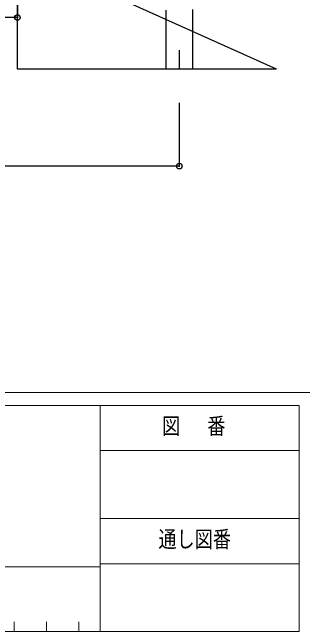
# Model space of a CAD drawing. Units: millimetres, scale not verified. Extents: x -4143 to 4140, y -2900 to 2898.
# Drawn here: x 3147 to 3595, y -2822 to -1865 of the extents above; entities that cross this region are included whole.
import ezdxf
from ezdxf.enums import TextEntityAlignment as Align

# ---------------------------------------------------------------- set-up
doc = ezdxf.new("R2010")
doc.units = ezdxf.units.MM
doc.header["$LTSCALE"] = 10
for name, color, linetype in [('0-2_YKK_12', 2, 'Continuous'), ('0-3_YKK_A1', 4, 'Continuous'), ('0-4_YKK_D', 6, 'Continuous')]:
    doc.layers.add(name, color=color, linetype=linetype)
doc.layers.add('0-5_YKK_ZWAK', color=92, linetype='Continuous', lineweight=18)
doc.styles.add('ＭＳ ゴシック', font='')
doc.styles.get('ＭＳ ゴシック').set_extended_font_data('MS Gothic')

msp = doc.modelspace()

# ---------------------------------------------------------------- linework, layer by layer
at = {"layer": '0-2_YKK_12'}
msp.add_line((3404.89, -1922.84), (3404.89, -1952.5), dxfattribs=at)
at = {"layer": '0-3_YKK_A1'}
for p, q in [((3384.64, -1952.5), (3384.64, -1860.96)), ((3425.14, -1860.17), (3425.14, -1952.5))]:
    msp.add_line(p, q, dxfattribs=at)
for points in [[(3554.89, -1952.5), (2754.89, -1592.5), (2354.89, -1592.5)], [(3554.89, -1952.5), (3154.89, -1952.5), (3154.89, -1772.5)]]:
    msp.add_lwpolyline(points, dxfattribs=at)
at = {"layer": '0-4_YKK_D'}
for p, q in [((3154.89, -1824.5), (3154.89, -1873.5)), ((3154.89, -1872.5), (2754.89, -1872.5)), ((3404.89, -2004.5), (3404.89, -2103.5)), ((3404.89, -2102.5), (2604.89, -2102.5))]:
    msp.add_line(p, q, dxfattribs=at)
for centre in [(3154.89, -1872.5), (3404.89, -2102.5)]:
    msp.add_circle(centre, 4.25, dxfattribs=at)
at = {"layer": '0-5_YKK_ZWAK', "color": 7}
for p, q in [((3959.92, -2452.5), (-3840.08, -2452.5)), ((3282.42, -2472.5), (2249.92, -2472.5)), ((3282.42, -2472.5), (3282.42, -2822.5)), ((3589.92, -2472.5), (3282.42, -2472.5)), ((3589.92, -2472.5), (3589.92, -2822.5)), ((3282.42, -2647.5), (3589.92, -2647.5)), ((2249.92, -2722.5), (3282.42, -2722.5)), ((2249.92, -2822.5), (3282.42, -2822.5)), ((3282.42, -2822.5), (3589.92, -2822.5))]:
    msp.add_line(p, q, dxfattribs=at)
at = {"layer": '0-5_YKK_ZWAK'}
for p, q in [((3282.42, -2542.5), (3589.92, -2542.5)), ((3589.92, -2717.5), (3282.42, -2717.5)), ((3149.92, -2807.5), (3149.92, -2822.5)), ((3199.92, -2807.5), (3199.92, -2822.5)), ((3249.92, -2807.5), (3249.92, -2822.5))]:
    msp.add_line(p, q, dxfattribs=at)

# ---------------------------------------------------------------- texts
at = {"layer": '0-5_YKK_ZWAK', "color": 7, "style": 'ＭＳ ゴシック', "width": 0.8}
for s, p in [('図\u3000 番', (3378.3, -2525)), ('通し図番', (3372.7, -2700))]:
    msp.add_text(s, height=25.66, dxfattribs=at).set_placement(p, align=Align.BOTTOM_LEFT)

doc.saveas('drawing.dxf')
